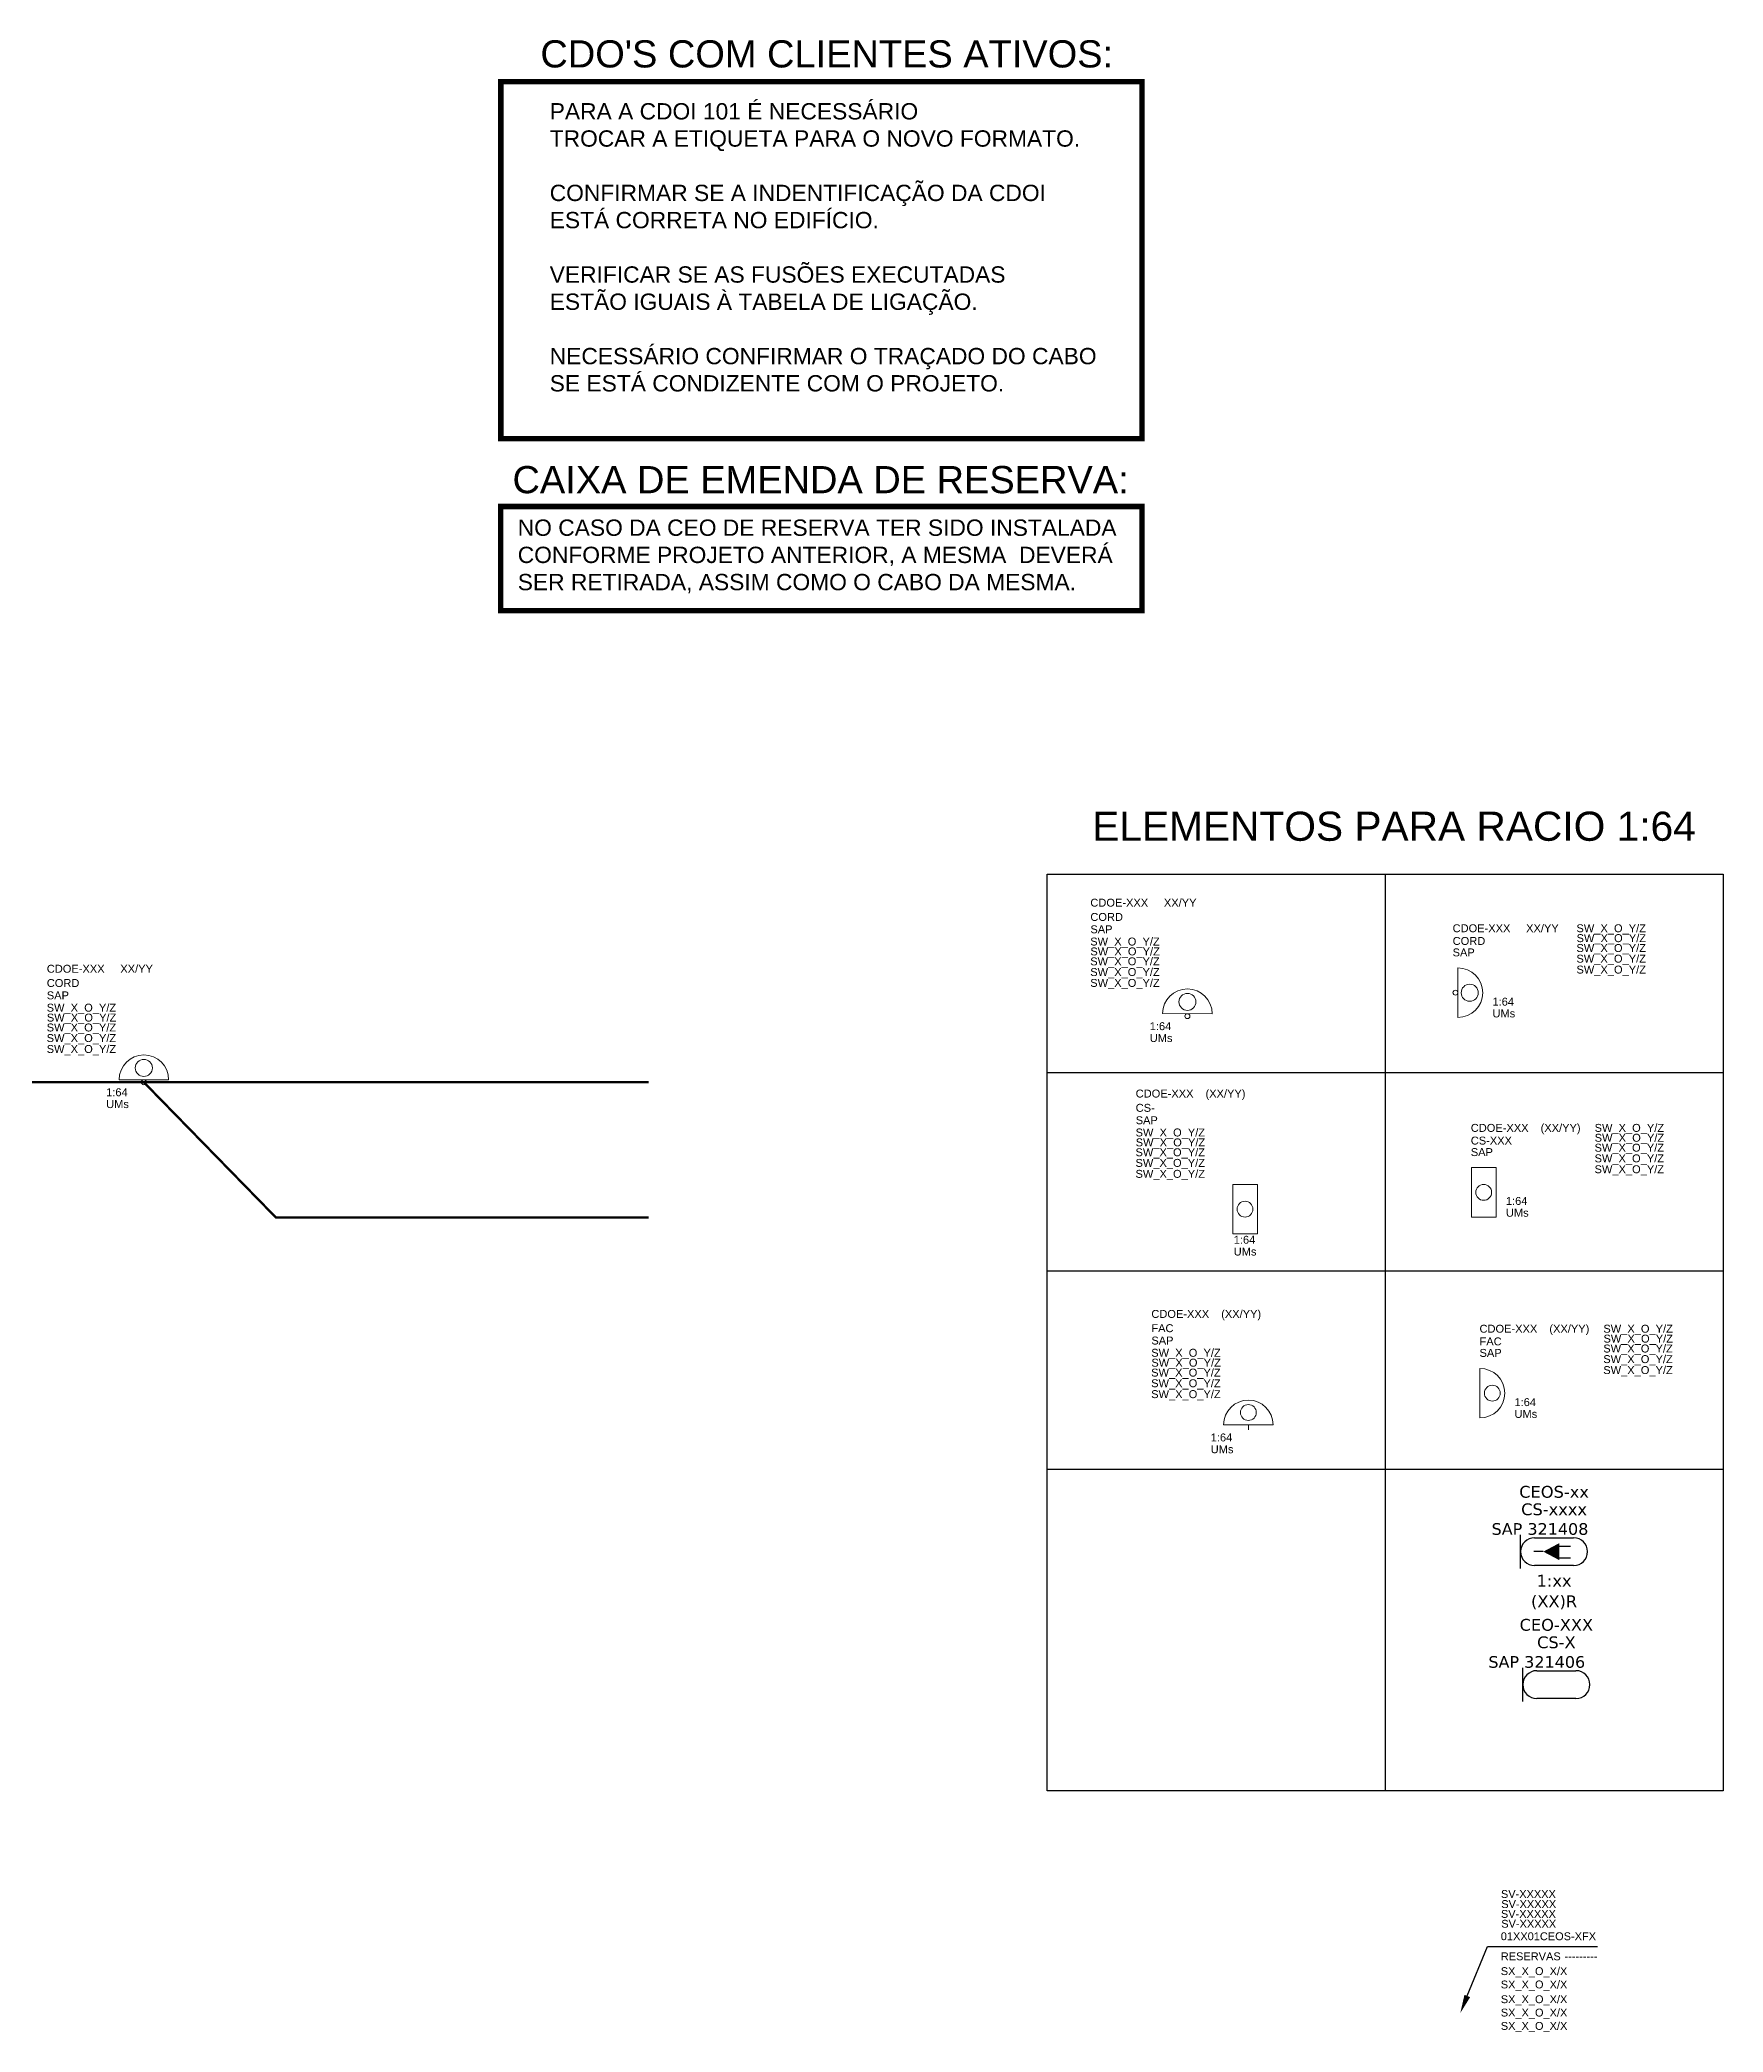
# Model space of a CAD drawing. Header units: millimetres. Extents: x 1227 to 2249, y -141 to 724.
# Drawn here: x 1680.3 to 1969.3, y 382.4 to 724.3 of the extents above; entities that cross this region are included whole.
import ezdxf
from ezdxf.enums import TextEntityAlignment as Align

# ---------------------------------------------------------------- set-up
doc = ezdxf.new("R2010")
doc.units = ezdxf.units.MM
doc.header["$LTSCALE"] = 0.1
doc.header["$MEASUREMENT"] = 0
for name, color, linetype, lineweight in [("20.0-LEGENDA DOS CDO'S", 1, 'Continuous', 0), ('20.1-CDO_INTERIOR', 1, 'Continuous', 0), ('20.2-CDO_POSTE', 1, 'Continuous', 5)]:
    doc.layers.add(name, color=color, linetype=linetype, lineweight=lineweight)
for name, color, linetype in [('20.3-CDO_CS', 1, 'Continuous'), ('20.3-CDO_FACHADA', 1, 'Continuous'), ('20.4-CEO', 1, 'Continuous'), ('20.4-CEOS', 1, 'Continuous'), ('20.5-CABO EM DUTO', 1, 'Continuous'), ('40.0-Reservas', 7, 'Continuous')]:
    doc.layers.add(name, color=color, linetype=linetype)
doc.styles.add('ARIAL', font='arial.ttf')
doc.styles.add('siredit', font='verdana.ttf')
doc.styles.get("Standard").update_dxf_attribs({"font": 'arial.ttf'})

# ---------------------------------------------------------------- blocks, each defined once
blk = doc.blocks.new('PDO_PST')
at = {"color": 0}
blk.add_line((2.5, 0), (-2.5, 0), dxfattribs=at)
for centre, radius in [((0, 1.19), 0.862), ((0, -0.25), 0.25)]:
    blk.add_circle(centre, radius, dxfattribs=at)
blk.add_arc((0, 0), 2.5, 0, 180, dxfattribs=at)
blk = doc.blocks.new('CDOE_POSTE 1')
at = {"layer": '20.2-CDO_POSTE', "color": 0, "linetype": 'Continuous', "xscale": 1.700328304346724, "yscale": 1.700328304346724, "zscale": 1.700328304346724, "rotation": 359.882008258618}
blk.add_blockref('PDO_PST', (0, 0.43), dxfattribs=at)
at = {"layer": "20.0-LEGENDA DOS CDO'S", "color": 0, "style": 'ARIAL'}
for tag, p in [('CDO_N', (-16.66, 12.71)), ('CORDOALHA', (-16.66, 10.26)), ('SPLITER_1', (-16.68, 6.03)), ('SAP', (-16.66, 8.13)), ('SPLITER_2', (-16.66, 4.33)), ('1:XX', (-6.47, -2.4)), ('UMS', (-6.47, -4.43))]:
    blk.add_attdef(tag, p, '', height=1.36, dxfattribs=at)
blk.add_attdef('FIBRAS_UTILIZADAS', text='', height=1.36, dxfattribs=at).set_placement((-1.24, 12.71), align=Align.CENTER)
blk = doc.blocks.new('BLOCO RESERVAS')
at = {"color": 0, "style": 'ARIAL'}
blk.add_text('RESERVAS', height=1.352, dxfattribs=at).set_placement((0.25, 13.79), align=Align.TOP_LEFT)
at = {"layer": "20.0-LEGENDA DOS CDO'S", "color": 0, "style": 'ARIAL'}
for tag, p in [('1N_EDIFICIOS', (0.28, 23.14)), ('3N_EDIFICIOS', (0.28, 19.72)), ('2N_EDIFICIOS', (0.33, 21.41)), ('4N_EDIFICIOS', (0.33, 18.03))]:
    blk.add_attdef(tag, p, '', height=1.35, dxfattribs=at)
at = {"layer": '40.0-Reservas', "color": 0, "lineweight": 18, "style": 'ARIAL'}
blk.add_attdef('CABO', text='', height=1.35, dxfattribs=at).set_placement((0.25, 15.48), align=Align.BOTTOM_LEFT)
for tag, p in [('TIPO', (11.2, 13.79)), ('SPLITTERS_1', (0.25, 11.25)), ('SPLITTERS_2', (0.25, 8.96)), ('SPLITTERS_3', (0.25, 6.43)), ('SPLITTERS_4', (0.25, 4.14)), ('SPLITTERS_5', (0.25, 1.85))]:
    blk.add_attdef(tag, text='', height=1.35, dxfattribs=at).set_placement(p, align=Align.TOP_LEFT)
blk = doc.blocks.new('CEOS_UN_SC')
at = {"layer": '20.4-CEOS', "color": 0}
for p, q in [((-9.11, 2.39), (-2.39, 2.39)), ((-2.39, -2.39), (-9.11, -2.39))]:
    blk.add_line(p, q, dxfattribs=at)
for points in [[(-11.5, -2.89), (-11.5, 2.89)], [(-7.6, 0), (-9.22, 0)], [(-4.96, 0.95), (-2.92, 0.95)], [(-4.96, -1.04), (-2.92, -1.04)]]:
    blk.add_lwpolyline(points, dxfattribs=at)
blk.add_lwpolyline([(-7.6, 0, 0, 2.95, 0), (-4.83, 0, 2.95, 2.95, 0)], format="xyseb", dxfattribs=at)
for centre, start, end in [((-9.11, 0), 90, 270), ((-2.39, 0), 270, 90)]:
    blk.add_arc(centre, 2.39, start, end, dxfattribs=at)
at = {"layer": '20.4-CEOS', "color": 7, "style": 'siredit'}
for tag, height, p in [('NOME?', 2.03, (-5.75, 10.27)), ('LOCAL?', 2.03, (-5.75, 7.27)), ('TIPO?', 2, (-8.17, 3.89))]:
    blk.add_attdef(tag, text='', height=height, dxfattribs=at).set_placement(p, align=Align.MIDDLE_CENTER)
for tag, p in [('RACIO_SPLITAGEM', (-5.75, -3.97)), ('FIBRAS_RESERVA', (-5.75, -7.51))]:
    blk.add_attdef(tag, text='', height=2.03, dxfattribs=at).set_placement(p, align=Align.TOP_CENTER)
blk = doc.blocks.new('CEO_UN')
at = {"layer": '20.4-CEO', "color": 0}
for p, q in [((-9.11, 2.39), (-2.39, 2.39)), ((-2.39, -2.39), (-9.11, -2.39))]:
    blk.add_line(p, q, dxfattribs=at)
blk.add_lwpolyline([(-11.5, -2.89), (-11.5, 2.89)], dxfattribs=at)
for centre, start, end in [((-9.11, 0), 90, 270), ((-2.39, 0), 270, 90)]:
    blk.add_arc(centre, 2.39, start, end, dxfattribs=at)
at = {"layer": '20.4-CEO', "color": 7, "style": 'siredit'}
for tag, height, p in [('NOME?', 2.03, (-5.75, 10.27)), ('LOCAL?', 2.03, (-5.75, 7.27)), ('TIPO?', 2, (-9.11, 3.89))]:
    blk.add_attdef(tag, text='', height=height, dxfattribs=at).set_placement(p, align=Align.MIDDLE_CENTER)
blk.add_attdef('FIBRAS_RESERVA', text='', height=2.03, dxfattribs=at).set_placement((-5.75, -3.97), align=Align.TOP_CENTER)
blk = doc.blocks.new('CDOE_FACHADA_1')
at = {"layer": '20.1-CDO_INTERIOR', "color": 0, "lineweight": 18}
for points in [[(-4.25, 0.85), (4.25, 0.85)], [(0, 0.85), (0, 0)]]:
    blk.add_lwpolyline(points, dxfattribs=at)
blk.add_circle((0, 2.97), 1.36, dxfattribs=at)
blk.add_arc((0, 0.85), 4.25, 0, 180, dxfattribs=at)
at = {"layer": "20.0-LEGENDA DOS CDO'S", "color": 0, "style": 'ARIAL'}
for tag, p in [('CDO_N', (-16.66, 13.73)), ('SAP', (-16.66, 9.16)), ('FACHADA', (-16.66, 11.28)), ('SPLITER_1', (-16.68, 7.06)), ('SPLITER_2', (-16.66, 5.36)), ('1:XX', (-6.47, -1.99)), ('UMS', (-6.47, -4.01))]:
    blk.add_attdef(tag, p, '', height=1.36, dxfattribs=at)
blk.add_attdef('FIBRAS_UTILIZADAS', text='', height=1.36, dxfattribs=at).set_placement((-1.24, 13.73), align=Align.CENTER)
blk = doc.blocks.new('CDOE_FACHADA_2')
at = {"layer": '20.1-CDO_INTERIOR', "color": 0, "lineweight": 18}
blk.add_lwpolyline([(0, 4.25), (0, -4.25)], dxfattribs=at)
blk.add_circle((2.12, 0), 1.36, dxfattribs=at)
blk.add_arc((0, 0), 4.25, 270, 90, dxfattribs=at)
at = {"layer": "20.0-LEGENDA DOS CDO'S", "color": 0, "style": 'ARIAL'}
for tag, p in [('CDO_N', (-0.07, 10.38)), ('SPLITER_1', (21.19, 10.38)), ('SAP', (-0.07, 6.23)), ('FACHADA', (-0.07, 8.2)), ('SPLITER_2', (21.21, 8.68)), ('1:XX', (5.93, -2.22)), ('UMS', (5.93, -4.24))]:
    blk.add_attdef(tag, p, '', height=1.36, dxfattribs=at)
blk.add_attdef('FIBRAS_UTILIZADAS', text='', height=1.36, dxfattribs=at).set_placement((15.35, 10.38), align=Align.CENTER)
blk = doc.blocks.new('CDOE_POSTE 2')
at = {"layer": '20.2-CDO_POSTE', "color": 0, "linetype": 'Continuous', "xscale": 1.700328304346724, "yscale": 1.700328304346724, "zscale": 1.700328304346724, "rotation": 269.882008258618}
blk.add_blockref('PDO_PST', (0.43, 0), dxfattribs=at)
at = {"layer": "20.0-LEGENDA DOS CDO'S", "color": 0, "style": 'ARIAL'}
for tag, p in [('CDO_N', (-0.47, 10.38)), ('SPLITER_1', (20.79, 10.38)), ('SAP', (-0.47, 6.23)), ('CORDOALHA', (-0.47, 8.2)), ('SPLITER_2', (20.8, 8.68)), ('1:XX', (6.36, -2.22)), ('UMS', (6.36, -4.24))]:
    blk.add_attdef(tag, p, '', height=1.36, dxfattribs=at)
blk.add_attdef('FIBRAS_UTILIZADAS', text='', height=1.36, dxfattribs=at).set_placement((14.95, 10.38), align=Align.CENTER)
blk = doc.blocks.new('CDOE_CS 1')
at = {"layer": '20.1-CDO_INTERIOR', "color": 0, "lineweight": 18}
blk.add_lwpolyline([(0, 4.25), (0, -4.25)], dxfattribs=at)
blk.add_lwpolyline([(4.25, -4.25), (4.25, 4.25), (0, 4.25), (0, -4.25)], close=True, dxfattribs=at)
blk.add_circle((2.12, 0), 1.36, dxfattribs=at)
at = {"layer": "20.0-LEGENDA DOS CDO'S", "color": 0, "style": 'ARIAL'}
for tag, p in [('CDO_N', (-16.65, 13.22)), ('CAIXA_SUBTERRANEA', (-16.65, 10.77)), ('SPLITER_1', (-16.67, 6.55)), ('SAP', (-16.65, 8.65)), ('SPLITER_2', (-16.65, 4.85)), ('1:XX', (0.18, -5.93)), ('UMS', (0.18, -7.95))]:
    blk.add_attdef(tag, p, '', height=1.36, dxfattribs=at)
blk.add_attdef('FIBRAS_UTILIZADAS', text='', height=1.36, dxfattribs=at).set_placement((-1.23, 13.22), align=Align.CENTER)
blk = doc.blocks.new('CDOE_CS 2')
at = {"layer": '20.1-CDO_INTERIOR', "color": 0, "lineweight": 18}
blk.add_lwpolyline([(0, 4.25), (0, -4.25)], dxfattribs=at)
blk.add_lwpolyline([(4.25, -4.25), (4.25, 4.25), (0, 4.25), (0, -4.25)], close=True, dxfattribs=at)
blk.add_circle((2.12, 0), 1.36, dxfattribs=at)
at = {"layer": "20.0-LEGENDA DOS CDO'S", "color": 0, "style": 'ARIAL'}
for tag, p in [('CDO_N', (-0.1, 10.38)), ('SPLITER_1', (21.16, 10.38)), ('SAP', (-0.1, 6.23)), ('CAIXA_SUBTERRANEA', (-0.1, 8.2)), ('SPLITER_2', (21.17, 8.68)), ('1:XX', (5.93, -2.16)), ('UMS', (5.93, -4.18))]:
    blk.add_attdef(tag, p, '', height=1.36, dxfattribs=at)
blk.add_attdef('FIBRAS_UTILIZADAS', text='', height=1.36, dxfattribs=at).set_placement((15.32, 10.38), align=Align.CENTER)

msp = doc.modelspace()

# ---------------------------------------------------------------- linework, layer by layer
for p, q in [((1911.23, 581.12), (1911.23, 423.78)), ((1853.2, 547.07), (1969.27, 547.07)), ((1853.2, 513.03), (1969.27, 513.03)), ((1853.2, 478.98), (1969.27, 478.98))]:
    msp.add_line(p, q)
at = {"color": 5, "const_width": 0.933}
msp.add_lwpolyline([(1759.42, 717.13), (1869.51, 717.13), (1869.51, 655.84), (1759.42, 655.84)], close=True, dxfattribs=at)
at = {"color": 3, "const_width": 0.933}
msp.add_lwpolyline([(1759.4, 644.22), (1869.49, 644.22), (1869.49, 626.35), (1759.4, 626.35)], close=True, dxfattribs=at)
msp.add_lwpolyline([(1853.2, 581.12), (1969.27, 581.12), (1969.27, 423.78), (1853.2, 423.78)], close=True)
at = {"layer": '20.5-CABO EM DUTO', "linetype": 'ByBlock', "const_width": 0.4}
for points in [[(1592.13, 545.4), (1592.13, 545.4), (1698.13, 545.4)], [(1698.13, 545.4), (1784.81, 545.4)]]:
    msp.add_lwpolyline(points, dxfattribs=at)
at = {"layer": '20.5-CABO EM DUTO', "linetype": 'ByBlock'}
msp.add_lwpolyline([(1784.81, 522.19, 0.4, 0.4, 0), (1720.8, 522.19, 0.4, 0.4, 0), (1698.13, 545.4, 0, 0, 0)], format="xyseb", dxfattribs=at)
at = {"layer": '40.0-Reservas'}
msp.add_lwpolyline([(1925.34, 388.58), (1928.8, 397.1), (1947.72, 397.1)], dxfattribs=at)
msp.add_solid([(1925.83, 388.38), (1924.85, 388.78), (1924.14, 385.65)], dxfattribs=at)

# ---------------------------------------------------------------- block references
msp.add_blockref('BLOCO RESERVAS', (1930.84, 382.27)).add_auto_attribs({'CABO': '01XX01CEOS-XFX', 'TIPO': '---------', 'SPLITTERS_1': 'SX_X_O_X/X', 'SPLITTERS_2': 'SX_X_O_X/X', 'SPLITTERS_4': 'SX_X_O_X/X', 'SPLITTERS_3': 'SX_X_O_X/X', 'SPLITTERS_5': 'SX_X_O_X/X', '1N_EDIFICIOS': 'SV-XXXXX', '2N_EDIFICIOS': 'SV-XXXXX', '3N_EDIFICIOS': 'SV-XXXXX', '4N_EDIFICIOS': 'SV-XXXXX'})
at = {"layer": '20.2-CDO_POSTE'}
ref = msp.add_blockref('CDOE_POSTE 1', (1877.29, 556.74), dxfattribs=at)
ref.add_attrib('CDO_N', 'CDOE-XXX', (1860.63, 575.54), dxfattribs={"layer": "20.0-LEGENDA DOS CDO'S", "color": 0, "height": 1.36, "style": 'ARIAL'})
ref.add_attrib('FIBRAS_UTILIZADAS', 'XX/YY', dxfattribs={"layer": "20.0-LEGENDA DOS CDO'S", "color": 0, "height": 1.36, "style": 'ARIAL'}).set_placement((1876.05, 575.54), align=Align.CENTER)
ref.add_attrib('CORDOALHA', 'CORD', (1860.63, 573.09), dxfattribs={"layer": "20.0-LEGENDA DOS CDO'S", "color": 0, "height": 1.36, "style": 'ARIAL'})
ref.add_attrib('SAP', 'SAP', (1860.63, 570.97), dxfattribs={"layer": "20.0-LEGENDA DOS CDO'S", "color": 0, "height": 1.36, "style": 'ARIAL'})
ref.add_attrib('1:XX', '1:64', (1870.82, 554.34), dxfattribs={"layer": "20.0-LEGENDA DOS CDO'S", "color": 0, "height": 1.36, "style": 'ARIAL'})
ref.add_attrib('UMS', 'UMs', (1870.82, 552.31), dxfattribs={"layer": "20.0-LEGENDA DOS CDO'S", "color": 0, "height": 1.36, "style": 'ARIAL'})
ref.add_attrib('SPLITER_1', 'SW_X_O_Y/Z', (1860.61, 568.87), dxfattribs={"layer": "20.0-LEGENDA DOS CDO'S", "color": 0, "height": 1.36, "style": 'ARIAL'})
ref.add_attrib('SPLITER_2', 'SW_X_O_Y/Z', (1860.63, 567.17), dxfattribs={"layer": "20.0-LEGENDA DOS CDO'S", "color": 0, "height": 1.36, "style": 'ARIAL'})
ref.add_attrib('SPLITER_3', 'SW_X_O_Y/Z', (1860.61, 565.47), dxfattribs={"layer": "20.0-LEGENDA DOS CDO'S", "color": 0, "height": 1.36, "style": 'ARIAL'})
ref.add_attrib('SPLITER_4', 'SW_X_O_Y/Z', (1860.61, 563.64), dxfattribs={"layer": "20.0-LEGENDA DOS CDO'S", "color": 0, "height": 1.36, "style": 'ARIAL'})
ref.add_attrib('SPLITER_5', 'SW_X_O_Y/Z', (1860.61, 561.77), dxfattribs={"layer": "20.0-LEGENDA DOS CDO'S", "color": 0, "height": 1.36, "style": 'ARIAL'})
ref = msp.add_blockref('CDOE_POSTE 2', (1923.3, 560.77), dxfattribs=at)
ref.add_attrib('CDO_N', 'CDOE-XXX', (1922.82, 571.15), dxfattribs={"layer": "20.0-LEGENDA DOS CDO'S", "color": 0, "height": 1.36, "style": 'ARIAL'})
ref.add_attrib('FIBRAS_UTILIZADAS', 'XX/YY', dxfattribs={"layer": "20.0-LEGENDA DOS CDO'S", "color": 0, "height": 1.36, "style": 'ARIAL'}).set_placement((1938.24, 571.15), align=Align.CENTER)
ref.add_attrib('CORDOALHA', 'CORD', (1922.83, 568.97), dxfattribs={"layer": "20.0-LEGENDA DOS CDO'S", "color": 0, "height": 1.36, "style": 'ARIAL'})
ref.add_attrib('SAP', 'SAP', (1922.82, 567), dxfattribs={"layer": "20.0-LEGENDA DOS CDO'S", "color": 0, "height": 1.36, "style": 'ARIAL'})
ref.add_attrib('1:XX', '1:64', (1929.66, 558.55), dxfattribs={"layer": "20.0-LEGENDA DOS CDO'S", "color": 0, "height": 1.36, "style": 'ARIAL'})
ref.add_attrib('UMS', 'UMs', (1929.66, 556.53), dxfattribs={"layer": "20.0-LEGENDA DOS CDO'S", "color": 0, "height": 1.36, "style": 'ARIAL'})
ref.add_attrib('SPLITER_1', 'SW_X_O_Y/Z', (1944.08, 571.15), dxfattribs={"layer": "20.0-LEGENDA DOS CDO'S", "color": 0, "height": 1.36, "style": 'ARIAL'})
ref.add_attrib('SPLITER_2', 'SW_X_O_Y/Z', (1944.1, 569.45), dxfattribs={"layer": "20.0-LEGENDA DOS CDO'S", "color": 0, "height": 1.36, "style": 'ARIAL'})
ref.add_attrib('SPLITER_3', 'SW_X_O_Y/Z', (1944.08, 567.75), dxfattribs={"layer": "20.0-LEGENDA DOS CDO'S", "color": 0, "height": 1.36, "style": 'ARIAL'})
ref.add_attrib('SPLITER_4', 'SW_X_O_Y/Z', (1944.08, 565.93), dxfattribs={"layer": "20.0-LEGENDA DOS CDO'S", "color": 0, "height": 1.36, "style": 'ARIAL'})
ref.add_attrib('SPLITER_5', 'SW_X_O_Y/Z', (1944.08, 564.06), dxfattribs={"layer": "20.0-LEGENDA DOS CDO'S", "color": 0, "height": 1.36, "style": 'ARIAL'})
ref = msp.add_blockref('CDOE_POSTE 1', (1698.13, 545.4), dxfattribs=at)
ref.add_attrib('CDO_N', 'CDOE-XXX', (1681.47, 564.2), dxfattribs={"layer": "20.0-LEGENDA DOS CDO'S", "color": 0, "height": 1.36, "style": 'ARIAL'})
ref.add_attrib('FIBRAS_UTILIZADAS', 'XX/YY', dxfattribs={"layer": "20.0-LEGENDA DOS CDO'S", "color": 0, "height": 1.36, "style": 'ARIAL'}).set_placement((1696.89, 564.2), align=Align.CENTER)
ref.add_attrib('CORDOALHA', 'CORD', (1681.47, 561.75), dxfattribs={"layer": "20.0-LEGENDA DOS CDO'S", "color": 0, "height": 1.36, "style": 'ARIAL'})
ref.add_attrib('SAP', 'SAP', (1681.47, 559.63), dxfattribs={"layer": "20.0-LEGENDA DOS CDO'S", "color": 0, "height": 1.36, "style": 'ARIAL'})
ref.add_attrib('1:XX', '1:64', (1691.66, 543), dxfattribs={"layer": "20.0-LEGENDA DOS CDO'S", "color": 0, "height": 1.36, "style": 'ARIAL'})
ref.add_attrib('UMS', 'UMs', (1691.66, 540.97), dxfattribs={"layer": "20.0-LEGENDA DOS CDO'S", "color": 0, "height": 1.36, "style": 'ARIAL'})
ref.add_attrib('SPLITER_1', 'SW_X_O_Y/Z', (1681.45, 557.52), dxfattribs={"layer": "20.0-LEGENDA DOS CDO'S", "color": 0, "height": 1.36, "style": 'ARIAL'})
ref.add_attrib('SPLITER_2', 'SW_X_O_Y/Z', (1681.47, 555.82), dxfattribs={"layer": "20.0-LEGENDA DOS CDO'S", "color": 0, "height": 1.36, "style": 'ARIAL'})
ref.add_attrib('SPLITER_3', 'SW_X_O_Y/Z', (1681.45, 554.12), dxfattribs={"layer": "20.0-LEGENDA DOS CDO'S", "color": 0, "height": 1.36, "style": 'ARIAL'})
ref.add_attrib('SPLITER_4', 'SW_X_O_Y/Z', (1681.45, 552.3), dxfattribs={"layer": "20.0-LEGENDA DOS CDO'S", "color": 0, "height": 1.36, "style": 'ARIAL'})
ref.add_attrib('SPLITER_5', 'SW_X_O_Y/Z', (1681.45, 550.43), dxfattribs={"layer": "20.0-LEGENDA DOS CDO'S", "color": 0, "height": 1.36, "style": 'ARIAL'})
at = {"layer": '20.3-CDO_CS'}
ref = msp.add_blockref('CDOE_CS 1', (1885.06, 523.61), dxfattribs=at)
ref.add_attrib('CDO_N', 'CDOE-XXX', (1868.41, 542.78), dxfattribs={"layer": "20.0-LEGENDA DOS CDO'S", "color": 0, "height": 1.36, "style": 'ARIAL'})
ref.add_attrib('FIBRAS_UTILIZADAS', '(XX/YY)', dxfattribs={"layer": "20.0-LEGENDA DOS CDO'S", "color": 0, "height": 1.36, "style": 'ARIAL'}).set_placement((1883.83, 542.78), align=Align.CENTER)
ref.add_attrib('CAIXA_SUBTERRANEA', 'CS-', (1868.41, 540.33), dxfattribs={"layer": "20.0-LEGENDA DOS CDO'S", "color": 0, "height": 1.36, "style": 'ARIAL'})
ref.add_attrib('SAP', 'SAP', (1868.41, 538.2), dxfattribs={"layer": "20.0-LEGENDA DOS CDO'S", "color": 0, "height": 1.36, "style": 'ARIAL'})
ref.add_attrib('1:XX', '1:64', (1885.24, 517.69), dxfattribs={"layer": "20.0-LEGENDA DOS CDO'S", "color": 0, "height": 1.36, "style": 'ARIAL'})
ref.add_attrib('UMS', 'UMs', (1885.24, 515.66), dxfattribs={"layer": "20.0-LEGENDA DOS CDO'S", "color": 0, "height": 1.36, "style": 'ARIAL'})
ref.add_attrib('SPLITER_1', 'SW_X_O_Y/Z', (1868.39, 536.1), dxfattribs={"layer": "20.0-LEGENDA DOS CDO'S", "color": 0, "height": 1.36, "style": 'ARIAL'})
ref.add_attrib('SPLITER_2', 'SW_X_O_Y/Z', (1868.41, 534.4), dxfattribs={"layer": "20.0-LEGENDA DOS CDO'S", "color": 0, "height": 1.36, "style": 'ARIAL'})
ref.add_attrib('SPLITER_3', 'SW_X_O_Y/Z', (1868.38, 532.7), dxfattribs={"layer": "20.0-LEGENDA DOS CDO'S", "color": 0, "height": 1.36, "style": 'ARIAL'})
ref.add_attrib('SPLITER_4', 'SW_X_O_Y/Z', (1868.38, 530.88), dxfattribs={"layer": "20.0-LEGENDA DOS CDO'S", "color": 0, "height": 1.36, "style": 'ARIAL'})
ref.add_attrib('SPLITER_5', 'SW_X_O_Y/Z', (1868.38, 529), dxfattribs={"layer": "20.0-LEGENDA DOS CDO'S", "color": 0, "height": 1.36, "style": 'ARIAL'})
at = {"layer": '20.3-CDO_CS', "color": 1}
ref = msp.add_blockref('CDOE_CS 2', (1926.04, 526.5), dxfattribs=at)
ref.add_attrib('CDO_N', 'CDOE-XXX', (1925.94, 536.89), dxfattribs={"layer": "20.0-LEGENDA DOS CDO'S", "color": 0, "height": 1.36, "style": 'ARIAL'})
ref.add_attrib('FIBRAS_UTILIZADAS', '(XX/YY)', dxfattribs={"layer": "20.0-LEGENDA DOS CDO'S", "color": 0, "height": 1.36, "style": 'ARIAL'}).set_placement((1941.36, 536.89), align=Align.CENTER)
ref.add_attrib('CAIXA_SUBTERRANEA', 'CS-XXX', (1925.94, 534.71), dxfattribs={"layer": "20.0-LEGENDA DOS CDO'S", "color": 0, "height": 1.36, "style": 'ARIAL'})
ref.add_attrib('SAP', 'SAP', (1925.94, 532.73), dxfattribs={"layer": "20.0-LEGENDA DOS CDO'S", "color": 0, "height": 1.36, "style": 'ARIAL'})
ref.add_attrib('1:XX', '1:64', (1931.97, 524.35), dxfattribs={"layer": "20.0-LEGENDA DOS CDO'S", "color": 0, "height": 1.36, "style": 'ARIAL'})
ref.add_attrib('UMS', 'UMs', (1931.97, 522.32), dxfattribs={"layer": "20.0-LEGENDA DOS CDO'S", "color": 0, "height": 1.36, "style": 'ARIAL'})
ref.add_attrib('SPLITER_1', 'SW_X_O_Y/Z', (1947.2, 536.89), dxfattribs={"layer": "20.0-LEGENDA DOS CDO'S", "color": 0, "height": 1.36, "style": 'ARIAL'})
ref.add_attrib('SPLITER_2', 'SW_X_O_Y/Z', (1947.21, 535.19), dxfattribs={"layer": "20.0-LEGENDA DOS CDO'S", "color": 0, "height": 1.36, "style": 'ARIAL'})
ref.add_attrib('SPLITER_3', 'SW_X_O_Y/Z', (1947.19, 533.49), dxfattribs={"layer": "20.0-LEGENDA DOS CDO'S", "color": 0, "height": 1.36, "style": 'ARIAL'})
ref.add_attrib('SPLITER_4', 'SW_X_O_Y/Z', (1947.19, 531.66), dxfattribs={"layer": "20.0-LEGENDA DOS CDO'S", "color": 0, "height": 1.36, "style": 'ARIAL'})
ref.add_attrib('SPLITER_5', 'SW_X_O_Y/Z', (1947.19, 529.79), dxfattribs={"layer": "20.0-LEGENDA DOS CDO'S", "color": 0, "height": 1.36, "style": 'ARIAL'})
at = {"layer": '20.3-CDO_FACHADA'}
ref = msp.add_blockref('CDOE_FACHADA_1', (1887.76, 485.75), dxfattribs=at)
ref.add_attrib('CDO_N', 'CDOE-XXX', (1871.1, 504.96), dxfattribs={"layer": "20.0-LEGENDA DOS CDO'S", "color": 0, "height": 1.36, "style": 'ARIAL'})
ref.add_attrib('FIBRAS_UTILIZADAS', '(XX/YY)', dxfattribs={"layer": "20.0-LEGENDA DOS CDO'S", "color": 0, "height": 1.36, "style": 'ARIAL'}).set_placement((1886.52, 504.96), align=Align.CENTER)
ref.add_attrib('FACHADA', 'FAC', (1871.1, 502.51), dxfattribs={"layer": "20.0-LEGENDA DOS CDO'S", "color": 0, "height": 1.36, "style": 'ARIAL'})
ref.add_attrib('SAP', 'SAP', (1871.1, 500.39), dxfattribs={"layer": "20.0-LEGENDA DOS CDO'S", "color": 0, "height": 1.36, "style": 'ARIAL'})
ref.add_attrib('1:XX', '1:64', (1881.29, 483.76), dxfattribs={"layer": "20.0-LEGENDA DOS CDO'S", "color": 0, "height": 1.36, "style": 'ARIAL'})
ref.add_attrib('UMS', 'UMs', (1881.29, 481.73), dxfattribs={"layer": "20.0-LEGENDA DOS CDO'S", "color": 0, "height": 1.36, "style": 'ARIAL'})
ref.add_attrib('SPLITER_1', 'SW_X_O_Y/Z', (1871.08, 498.29), dxfattribs={"layer": "20.0-LEGENDA DOS CDO'S", "color": 0, "height": 1.36, "style": 'ARIAL'})
ref.add_attrib('SPLITER_2', 'SW_X_O_Y/Z', (1871.1, 496.59), dxfattribs={"layer": "20.0-LEGENDA DOS CDO'S", "color": 0, "height": 1.36, "style": 'ARIAL'})
ref.add_attrib('SPLITER_3', 'SW_X_O_Y/Z', (1871.07, 494.89), dxfattribs={"layer": "20.0-LEGENDA DOS CDO'S", "color": 0, "height": 1.36, "style": 'ARIAL'})
ref.add_attrib('SPLITER_4', 'SW_X_O_Y/Z', (1871.07, 493.06), dxfattribs={"layer": "20.0-LEGENDA DOS CDO'S", "color": 0, "height": 1.36, "style": 'ARIAL'})
ref.add_attrib('SPLITER_5', 'SW_X_O_Y/Z', (1871.07, 491.19), dxfattribs={"layer": "20.0-LEGENDA DOS CDO'S", "color": 0, "height": 1.36, "style": 'ARIAL'})
ref = msp.add_blockref('CDOE_FACHADA_2', (1927.51, 492.04), dxfattribs=at)
ref.add_attrib('CDO_N', 'CDOE-XXX', (1927.44, 502.42), dxfattribs={"layer": "20.0-LEGENDA DOS CDO'S", "color": 0, "height": 1.36, "style": 'ARIAL'})
ref.add_attrib('FIBRAS_UTILIZADAS', '(XX/YY)', dxfattribs={"layer": "20.0-LEGENDA DOS CDO'S", "color": 0, "height": 1.36, "style": 'ARIAL'}).set_placement((1942.86, 502.42), align=Align.CENTER)
ref.add_attrib('FACHADA', 'FAC', (1927.44, 500.24), dxfattribs={"layer": "20.0-LEGENDA DOS CDO'S", "color": 0, "height": 1.36, "style": 'ARIAL'})
ref.add_attrib('SAP', 'SAP', (1927.44, 498.27), dxfattribs={"layer": "20.0-LEGENDA DOS CDO'S", "color": 0, "height": 1.36, "style": 'ARIAL'})
ref.add_attrib('1:XX', '1:64', (1933.44, 489.82), dxfattribs={"layer": "20.0-LEGENDA DOS CDO'S", "color": 0, "height": 1.36, "style": 'ARIAL'})
ref.add_attrib('UMS', 'UMs', (1933.44, 487.79), dxfattribs={"layer": "20.0-LEGENDA DOS CDO'S", "color": 0, "height": 1.36, "style": 'ARIAL'})
ref.add_attrib('SPLITER_1', 'SW_X_O_Y/Z', (1948.7, 502.42), dxfattribs={"layer": "20.0-LEGENDA DOS CDO'S", "color": 0, "height": 1.36, "style": 'ARIAL'})
ref.add_attrib('SPLITER_2', 'SW_X_O_Y/Z', (1948.72, 500.72), dxfattribs={"layer": "20.0-LEGENDA DOS CDO'S", "color": 0, "height": 1.36, "style": 'ARIAL'})
ref.add_attrib('SPLITER_3', 'SW_X_O_Y/Z', (1948.69, 499.02), dxfattribs={"layer": "20.0-LEGENDA DOS CDO'S", "color": 0, "height": 1.36, "style": 'ARIAL'})
ref.add_attrib('SPLITER_4', 'SW_X_O_Y/Z', (1948.69, 497.2), dxfattribs={"layer": "20.0-LEGENDA DOS CDO'S", "color": 0, "height": 1.36, "style": 'ARIAL'})
ref.add_attrib('SPLITER_5', 'SW_X_O_Y/Z', (1948.69, 495.32), dxfattribs={"layer": "20.0-LEGENDA DOS CDO'S", "color": 0, "height": 1.36, "style": 'ARIAL'})
at = {"layer": '20.4-CEO'}
ref = msp.add_blockref('CEO_UN', (1946.38, 442.02), dxfattribs=at)
ref.add_attrib('NOME?', 'CEO-XXX', dxfattribs={"color": 7, "height": 2.028, "style": 'siredit'}).set_placement((1940.63, 452.28), align=Align.MIDDLE_CENTER)
ref.add_attrib('LOCAL?', 'CS-X', dxfattribs={"color": 7, "height": 2.028, "style": 'siredit'}).set_placement((1940.63, 449.28), align=Align.MIDDLE_CENTER)
ref.add_attrib('TIPO?', 'SAP 321406', dxfattribs={"color": 7, "height": 2, "style": 'siredit'}).set_placement((1937.27, 445.91), align=Align.MIDDLE_CENTER)
at = {"layer": '20.4-CEOS'}
msp.add_blockref('CEOS_UN_SC', (1945.99, 464.84), dxfattribs=at).add_auto_attribs({'NOME?': 'CEOS-xx', 'LOCAL?': 'CS-xxxx', 'TIPO?': 'SAP 321408', 'RACIO_SPLITAGEM': '1:xx', 'FIBRAS_RESERVA': '(XX)R'})

# ---------------------------------------------------------------- texts
at = {"color": 5, "width": 172.74, "attachment_point": 1}
for s, insert, char_height in [("CDO'S COM CLIENTES ATIVOS:", (1766.21, 724.23), 4.6672), ('PARA A CDOI 101 É NECESSÁRIO\\PTROCAR A ETIQUETA PARA O NOVO FORMATO.\\P\\PCONFIRMAR SE A INDENTIFICAÇÃO DA CDOI\\PESTÁ CORRETA NO EDIFÍCIO. \\P\\PVERIFICAR SE AS FUSÕES EXECUTADAS\\PESTÃO IGUAIS À TABELA DE LIGAÇÃO.\\P\\PNECESSÁRIO CONFIRMAR O TRAÇADO DO CABO \\PSE ESTÁ CONDIZENTE COM O PROJETO.', (1767.81, 713.44), 2.8003)]:
    msp.add_mtext(s, dxfattribs=dict(at, insert=insert, char_height=char_height))
at = {"color": 3, "width": 172.74, "attachment_point": 1}
for s, insert, char_height in [('CAIXA DE EMENDA DE RESERVA:', (1761.42, 651.16), 4.6672), ('NO CASO DA CEO DE RESERVA TER SIDO INSTALADA \\PCONFORME PROJETO ANTERIOR, A MESMA  DEVERÁ \\PSER RETIRADA, ASSIM COMO O CABO DA MESMA.', (1762.32, 641.98), 2.8003)]:
    msp.add_mtext(s, dxfattribs=dict(at, insert=insert, char_height=char_height))
at = {"insert": (1860.94, 591.84), "char_height": 5, "width": 185.0563, "attachment_point": 1}
msp.add_mtext('ELEMENTOS PARA RACIO 1:64', dxfattribs=at)

doc.saveas('drawing.dxf')
